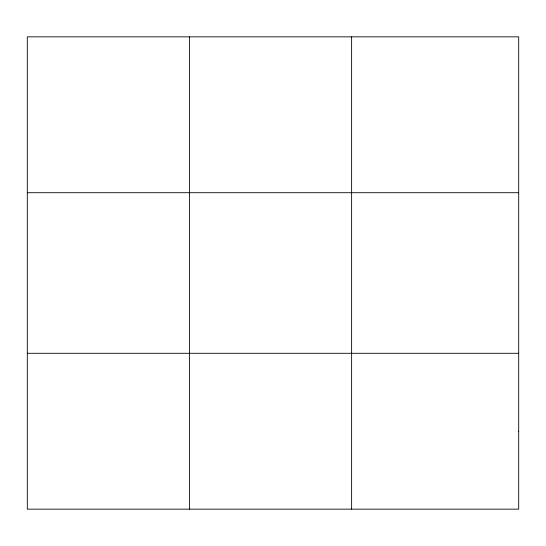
<?xml version="1.0" encoding="UTF-8"?>
<svg xmlns="http://www.w3.org/2000/svg" width="546" height="546" viewBox="0 0 546 546"><rect width="100%" height="100%" fill="white"/><g stroke="black" fill="none" stroke-linecap="round" stroke-linejoin="round"><path stroke-width="0.82" d="M189.462 509.152L189.462 36.848M351.624 509.152L351.624 36.848M27.3 192.711L518.7 192.711M27.3 353.289L518.7 353.289M518.7 431.224L518.7 509.152L27.3 509.152L27.3 36.848L518.7 36.848L518.7 431.224"/></g></svg>
